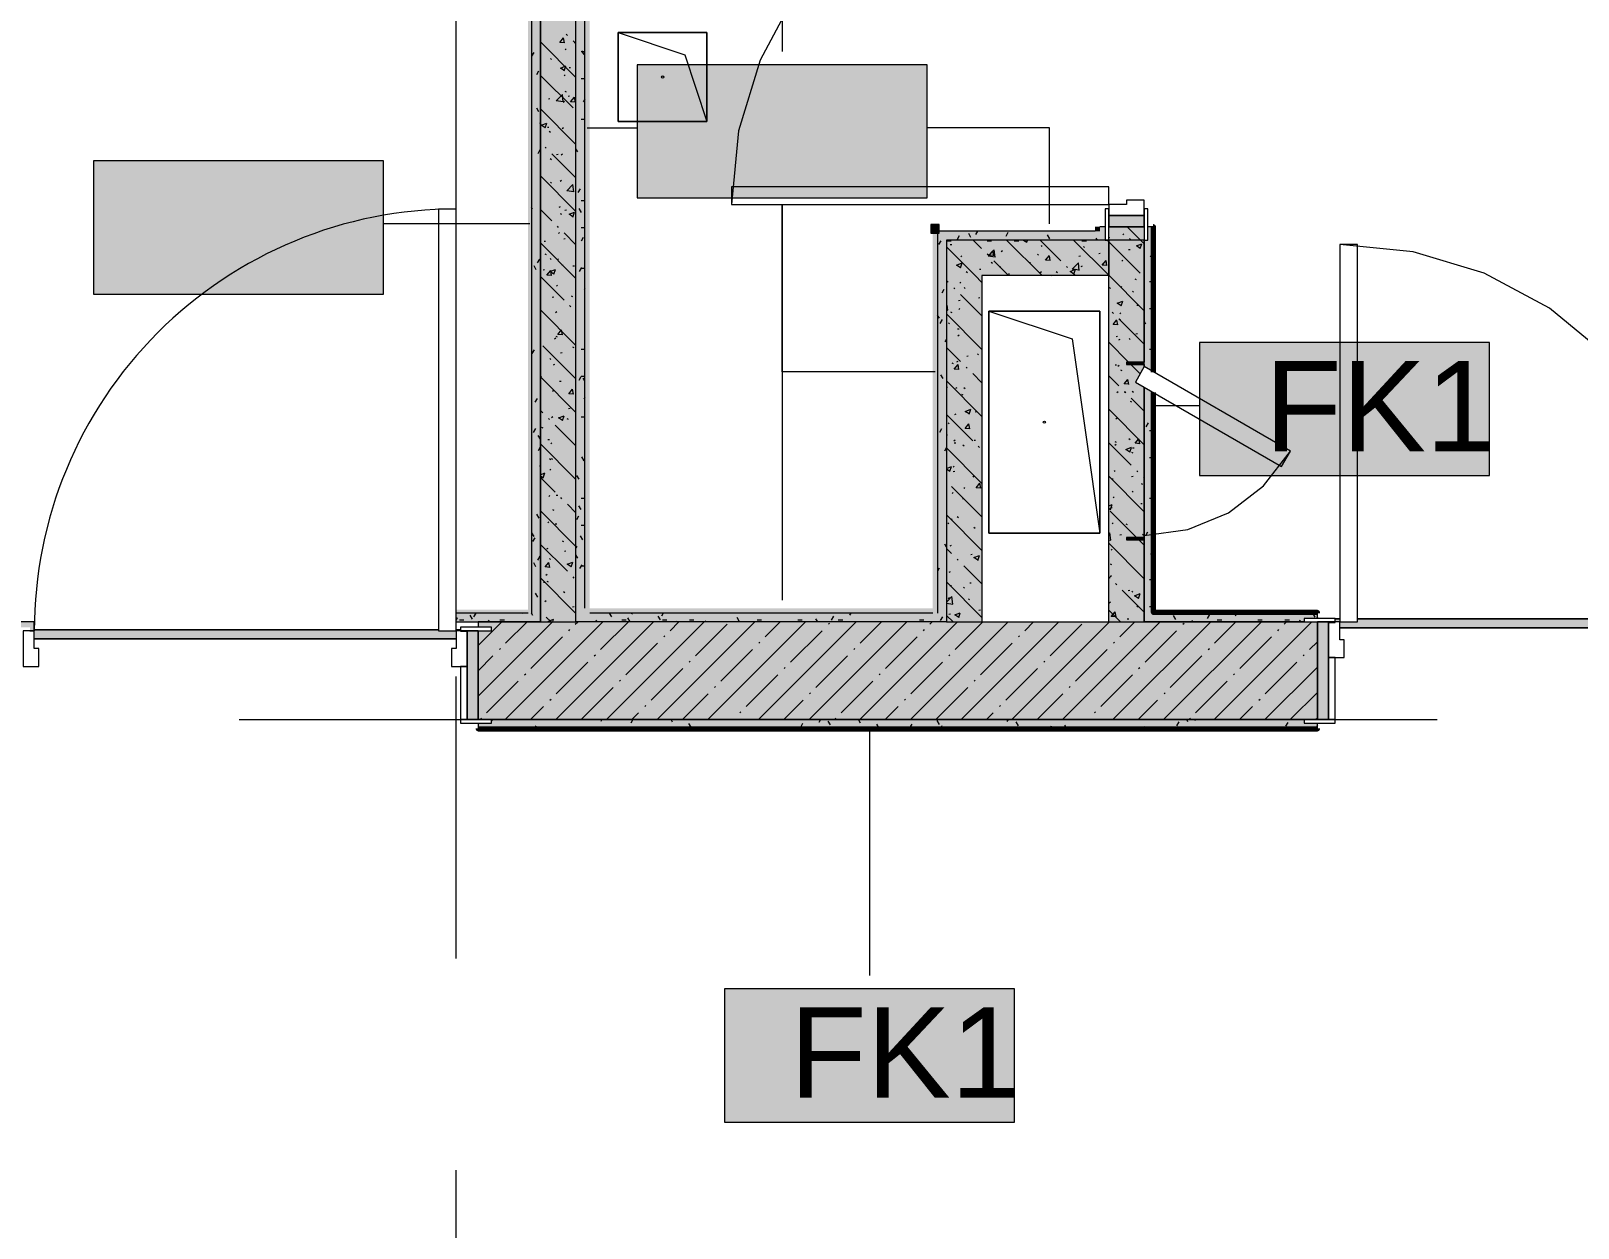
# Model space of a CAD drawing. Header units: millimetres. Extents: x -3817 to 677485, y -22715 to 103890.
# Drawn here: x 88646 to 92130, y 14166 to 16862 of the extents above; entities that cross this region are included whole.
import ezdxf

# ---------------------------------------------------------------- set-up
doc = ezdxf.new("R2010")
doc.units = ezdxf.units.MM
doc.layers.add('PDF _Геометрия', color=7, linetype='Continuous', true_color=0x1d1d1d)
doc.layers.add('PDF _Сплошная заливка', color=7, linetype='Continuous', true_color=0xffffff)
doc.layers.add('PDF _Текст', color=7, linetype='Continuous')
doc.styles.add('PDF GOST-Common', font='arial.ttf')

msp = doc.modelspace()

# ---------------------------------------------------------------- hatches: boundary and pattern name
at = {"layer": 'PDF _Сплошная заливка', "transparency": 33554559}
for points in [[(89793.6, 15531.3), (89873.6, 15531.3), (89873.6, 18071.3), (89833.6, 18071.3), (89833.6, 18076.3), (89873.6, 18076.3), (89873.6, 18515.2), (89853.6, 18526.7), (89873.6, 18561.3), (89873.6, 18566.3), (89833.6, 18566.3), (89833.6, 18571.3), (89873.6, 18571.3), (89873.6, 18961.4), (89793.6, 18961.4), (89793.6, 16746.6)], [(90707.9, 16391.3), (91053.5, 16391.3), (91053.5, 16411.3), (90687.9, 16411.3), (90687.9, 16391.3)], [(90761.5, 16311.3), (91073.5, 16311.3), (91073.5, 16391.3), (90707.9, 16391.3), (90707.9, 16311.3)], [(91153.5, 15531.3), (91153.5, 15716.3), (91113.5, 15716.3), (91113.5, 15721.3), (91153.5, 15721.3), (91153.5, 16060.2), (91133.5, 16071.7), (91153.5, 16106.3), (91153.5, 16111.4), (91113.5, 16111.4), (91113.5, 16116.4), (91153.5, 16116.4), (91153.5, 16391.3), (91073.5, 16391.3), (91073.5, 15531.3), (91133.5, 15531.3)], [(90761.5, 15531.3), (90787.9, 15531.3), (90787.9, 16311.3), (90707.9, 16311.3), (90707.9, 15531.3)], [(90096.2, 15531.3), (90707.9, 15531.3), (90707.9, 15551.3), (89873.6, 15551.3), (89873.6, 15531.3)], [(88653.6, 15511.3), (88653.6, 15531.3), (88593.6, 15531.3), (88593.6, 15519.3), (88643.6, 15519.3), (88643.6, 15511.3)]]:
    msp.add_hatch(color=256, dxfattribs=at).paths.add_polyline_path(points)
h = msp.add_hatch(color=256, dxfattribs=at)
h.paths.add_polyline_path([(91073.5, 16391.3), (91153.5, 16391.5), (91153.5, 16421.5), (91073.5, 16421.5), (91073.5, 16391.5)], flags=0)
h.paths.add_polyline_path([(91153.5, 17371.5), (91153.5, 17891.5), (91073.5, 17891.5), (91073.5, 17371.5)], flags=0)
h.paths.add_polyline_path([(91153.5, 18841.5), (91153.5, 18961.4), (91073.5, 18961.4), (91073.5, 18841.5)], flags=0)
h = msp.add_hatch(color=256, dxfattribs=at)
h.paths.add_polyline_path([(91153.5, 15551.3), (91173.5, 15551.3), (91173.5, 16048.6), (91153.5, 16060.2), (91153.5, 15716.3)], flags=0)
h.paths.add_polyline_path([(91173.5, 16094.8), (91173.5, 16421.5), (91161.5, 16421.5), (91161.5, 16391.5), (91153.5, 16391.5), (91153.5, 16106.3), (91161, 16102)], flags=0)
h.paths.add_polyline_path([(91173.5, 17371.5), (91173.5, 17891.5), (91161.5, 17891.5), (91161.5, 17861.5), (91153.5, 17861.5), (91153.5, 17401.5), (91161.5, 17401.5), (91161.5, 17371.5)], flags=0)
h.paths.add_polyline_path([(91161.5, 18841.5), (91173.5, 18841.5), (91173.5, 18961.4), (91153.5, 18961.4), (91153.5, 18871.5), (91161.5, 18871.5)], flags=0)
h = msp.add_hatch(color=256, dxfattribs=at)
h.paths.add_polyline_path([(91053.5, 16391.3), (91065.5, 16391.5), (91065.5, 16421.5), (91053.5, 16421.5), (91053.5, 16411.3)], flags=0)
h.paths.add_polyline_path([(91065.5, 17371.5), (91065.5, 17391.1), (91053.5, 17391.5), (91053.5, 17371.5)], flags=0)
h = msp.add_hatch(color=256, dxfattribs=at)
h.paths.add_polyline_path([(91513.6, 15531.3), (91513.6, 15539.3), (91543.6, 15539.3), (91543.6, 15551.3), (91153.5, 15551.3), (91153.5, 15531.3), (91426.8, 15531.3)], flags=0)
h.paths.add_polyline_path([(93033.6, 15531.3), (93033.6, 15551.3), (92493.6, 15551.3), (92493.6, 15539.3), (92523.6, 15539.3), (92523.6, 15531.3), (92757.4, 15531.3)], flags=0)
at = {"layer": 'PDF _Сплошная заливка', "true_color": 0x494949, "transparency": 33554559}
msp.add_hatch(color=251, dxfattribs=at).paths.add_polyline_path([(89603.6, 15493.3), (89603.6, 15511.3), (88653.6, 15511.3), (88653.6, 15493.3), (89563.6, 15493.3)])
at = {"layer": 'PDF _Сплошная заливка', "transparency": 33554559}
h = msp.add_hatch(color=256, dxfattribs=at)
h.paths.add_polyline_path([(92757.4, 15311.3), (93053.6, 15311.3), (93053.6, 15531.3), (92493.6, 15531.3), (92493.6, 15311.3), (92523.6, 15311.3)], flags=0)
h.paths.add_polyline_path([(90096.2, 15311.3), (91543.6, 15311.3), (91543.6, 15531.3), (89653.6, 15531.3), (89653.6, 15519.3), (89683.6, 15519.3), (89683.6, 15511.3), (89653.6, 15511.3), (89653.6, 15311.3), (89683.6, 15311.3)], flags=0)
at = {"layer": 'PDF _Сплошная заливка', "true_color": 0x494949, "transparency": 33554559}
h = msp.add_hatch(color=251, dxfattribs=at)
h.paths.add_polyline_path([(92443.6, 15518.3), (92443.6, 15531.3), (92453.6, 15531.3), (92453.6, 15538.3), (91633.6, 15538.3), (91633.6, 15531.3), (91593.6, 15531.3), (91593.6, 15518.3), (91633.6, 15518.3)], flags=0)
h.paths.add_polyline_path([(91593.6, 15531.3), (91593.6, 15538.3), (91583.6, 15538.3), (91583.6, 15531.3)], flags=0)
at = {"layer": 'PDF _Сплошная заливка', "transparency": 33554559}
h = msp.add_hatch(color=256, dxfattribs=at)
h.paths.add_polyline_path([(85124.2, 15291.3), (85338.6, 15291.3), (85338.6, 15303.3), (85308.6, 15303.3), (85308.6, 15311.3), (85124.2, 15309.5)], flags=0)
h.paths.add_polyline_path([(98043.6, 15291.3), (98043.6, 15311.3), (97763.6, 15311.3), (97763.6, 15291.3)], flags=0)
h.paths.add_polyline_path([(88573.6, 15291.3), (88603.6, 15291.3), (88603.6, 15303.3), (88573.6, 15303.3), (88573.6, 15311.3), (88443.6, 15311.3), (88443.6, 15291.3)], flags=0)
h.paths.add_polyline_path([(96749.4, 15291.3), (97063.6, 15291.3), (97063.6, 15311.3), (96748.6, 15311.3), (96748.6, 15303.3), (96693.6, 15303.3), (96693.6, 15291.3), (96748.6, 15291.3)], flags=0)
h.paths.add_polyline_path([(89683.6, 15291.3), (91543.6, 15291.3), (91543.6, 15303.3), (91513.6, 15303.3), (91513.6, 15311.3), (89683.6, 15311), (89683.6, 15303.3), (89653.6, 15303.3), (89653.6, 15291.3)], flags=0)
h.paths.add_polyline_path([(87743.6, 15291.3), (87743.6, 15311.3), (87562, 15311.3), (87562, 15291.3)], flags=0)
h.paths.add_polyline_path([(94723.6, 15291.3), (95243.6, 15291.3), (95243.6, 15303.3), (95188.6, 15303.3), (95188.6, 15311.3), (94778.6, 15311.3), (94778.6, 15303.3), (94723.6, 15303.3)], flags=0)
h.paths.add_polyline_path([(86368.6, 15291.3), (86862, 15291.3), (86862, 15311.3), (86368.6, 15311.3), (86368.6, 15303.3), (86338.6, 15303.3), (86338.6, 15291.3)], flags=0)
h.paths.add_polyline_path([(92523.6, 15291.3), (93273.6, 15291.3), (93273.6, 15303.3), (93218.6, 15303.3), (93218.6, 15311.3), (92523.6, 15310.6), (92523.6, 15303.3), (92493.6, 15303.3), (92493.6, 15291.3)], flags=0)

# ---------------------------------------------------------------- linework, layer by layer
at = {"layer": 'PDF _Геометрия', "color": 9, "lineweight": 9, "true_color": 0xc0c0c0}
for points in [[(87120, 17971.3), (89563.6, 17971.3), (89563.6, 17611.3), (89643.6, 17611.3), (89793.6, 17611.3), (89793.6, 17691.3), (89643.6, 17691.3), (89643.6, 17991.3), (89563.6, 17991.3), (89793.6, 17991.3), (89793.6, 15531.3), (89653.6, 15531.3), (89653.6, 15519.3)], [(89603.6, 15531.3), (89793.6, 15531.3), (89793.6, 15551.3), (89793.6, 17591.3), (89793.6, 17611.3), (89563.6, 17611.3), (89563.6, 17591.3), (89765.6, 17591.3)], [(91153.5, 16391.3), (91073.5, 16391.3), (90707.9, 16391.3), (90707.9, 16311.3), (90707.9, 15531.3), (89873.6, 15531.3), (89873.6, 17411.5), (91073.5, 17411.5), (91073.5, 17391)], [(91153.5, 16111.4), (91153.5, 16106.3), (91153.5, 16391.3), (91073.5, 16391.3), (91073.5, 16311.3), (90787.9, 16311.3), (90787.9, 15531.3), (91073.5, 15531.3), (91073.5, 16391.3), (91053.5, 16391.3), (90707.9, 16391.3), (90707.9, 15551.3), (90707.9, 15531.3), (89873.6, 15531.3), (89873.6, 15551.3), (89873.6, 17411.5), (89893.6, 17411.5), (91073.5, 17411.5), (91073.5, 17391.5)], [(89893.6, 15562.3), (89893.6, 17380.5)], [(91042.5, 16411.3), (90687.9, 16411.3), (90687.9, 16391.3), (90687.9, 15562.3)], [(91065.5, 16421.5), (91053.5, 16421.5)], [(91153.5, 16421.5), (91073.5, 16421.5)], [(91173.5, 16421.5), (91161.5, 16421.5)], [(91153.5, 16391.5), (91153.5, 16116.4)], [(91073.5, 15716.3), (91073.5, 16116.4)], [(89765.6, 15551.3), (89603.6, 15551.3)], [(91543.6, 15539.3), (91543.6, 15551.3)], [(88643.6, 15511.3), (88653.6, 15511.3), (88653.6, 15531.3), (88603.6, 15531.3)], [(89653.6, 15511.3), (89653.6, 15311.3)], [(91543.6, 15311.3), (91543.6, 15531.3)], [(89653.6, 15303.3), (89653.6, 15291.3)], [(91543.6, 15291.3), (91543.6, 15303.3)]]:
    msp.add_lwpolyline(points, dxfattribs=at)
at = {"layer": 'PDF _Геометрия', "color": 7, "lineweight": 9}
for points in [[(89773.6, 17591.3), (89773.6, 15559.3), (89773.6, 15551.3)], [(90338.2, 17386), (90338.2, 16816.3)], [(89968.6, 16858.5), (90118.6, 16808.5), (90168.6, 16658.5)], [(89899.1, 16644.3), (90011.6, 16644.3)], [(90939.9, 16427.8), (90939.9, 16644.3), (90664.7, 16644.3)], [(90682.4, 16094.7), (90338.2, 16094.7), (90338.2, 16472.3), (90338.2, 15580.4)], [(89769.6, 16427.8), (89439.8, 16427.8)], [(91173.5, 16094.8), (91173.5, 16421.5)], [(90803.6, 16231.3), (90991.1, 16168.8), (91053.6, 15731.3)], [(91173.5, 15551.3), (91173.5, 15564.4), (91173.5, 16048.6)], [(91174, 16019), (91277.7, 16019)], [(90676.9, 15551.3), (89904.6, 15551.3)], [(90687.9, 15562.3), (90687.9, 15551.3)], [(91543.6, 15551.3), (91174.5, 15551.3)], [(89793.6, 15531.3), (89873.6, 15531.3)], [(90707.9, 15531.3), (90787.9, 15531.3)], [(91073.5, 15531.3), (91153.5, 15531.3)], [(89653.6, 15291.3), (91543.6, 15291.3)], [(90534.4, 15290.9), (90534.4, 14735)]]:
    msp.add_lwpolyline(points, dxfattribs=at)
at = {"layer": 'PDF _Геометрия', "color": 253, "lineweight": 9, "true_color": 0xaaaaaa}
for points in [[(89603.6, 15884.5), (89603.6, 17472)], [(91073.5, 17321.5), (90907.7, 17305.1), (90748.3, 17256.8), (90601.3, 17178.2), (90472.5, 17072.5), (90366.8, 16943.7), (90288.2, 16796.7), (90239.9, 16637.3), (90223.5, 16471.5)], [(92443.6, 15531.3), (92427.2, 15697.2), (92378.9, 15856.6), (92300.3, 16003.6), (92194.6, 16132.4), (92065.8, 16238.1), (91918.9, 16316.6), (91759.4, 16365), (91593.6, 16381.3)], [(91153.5, 15726.3), (91251.9, 15739.3), (91343.5, 15777.3), (91422.2, 15837.6), (91482.6, 15916.3)], [(89603.6, 14773.3), (89603.6, 15408.3)], [(89114.7, 15311.3), (90702.2, 15311.3)], [(91178.4, 15311.3), (91813.4, 15311.3)], [(89603.6, 12709.5), (89603.6, 14297)]]:
    msp.add_lwpolyline(points, dxfattribs=at)
at = {"layer": 'PDF _Геометрия', "color": 252, "lineweight": 9, "true_color": 0x878787}
for points in [[(89873.6, 16757.6), (89793.6, 16837.6)], [(89793.6, 16835.3), (89796.1, 16835.6)], [(89847.5, 16835.6), (89836.9, 16836.5), (89845.5, 16846.7)], [(89847.5, 16835.5), (89845.5, 16846.7)], [(89854.3, 16852.3), (89851.8, 16854.9)], [(89873.6, 16833.1), (89866.9, 16839.8)], [(89816.3, 16800.1), (89818.8, 16797.8)], [(89849, 16820.4), (89851.7, 16822.4)], [(89866.9, 16688.9), (89793.6, 16762.2)], [(89847.2, 16772.9), (89838.4, 16778.8), (89850.8, 16783.6)], [(89846.9, 16761.2), (89849.5, 16763.2)], [(89847.2, 16772.8), (89850.8, 16783.5)], [(89858.3, 16779.8), (89861.6, 16780.3)], [(89848.5, 16726.9), (89851.4, 16725.1)], [(89793.6, 16705.4), (89793.9, 16705.2)], [(89811.5, 16709.7), (89814.8, 16710.1)], [(89845.1, 16702.5), (89829.3, 16704.9), (89843.2, 16719.4)], [(89845.1, 16702.4), (89843.2, 16719.3)], [(89844.7, 16702), (89847.4, 16704)], [(89856, 16715.6), (89859.3, 16716)], [(89872.2, 16701.9), (89861.6, 16702.8), (89870.2, 16713)], [(89872.2, 16701.8), (89870.2, 16712.9)], [(89873.6, 16606.7), (89793.6, 16686.7)], [(89803.9, 16643.9), (89795.1, 16649.9), (89807.6, 16654.7)], [(89804, 16643.9), (89807.6, 16654.6)], [(89809.2, 16645.4), (89812.6, 16645.9)], [(89813.2, 16636.5), (89816, 16634.7)], [(89842.5, 16642.8), (89845.2, 16644.8)], [(89806.5, 16598.4), (89804, 16600.9)], [(89873.6, 16531.3), (89819.1, 16585.8)], [(89840.4, 16583.6), (89843, 16585.7)], [(89815.8, 16574.9), (89818.2, 16572.7)], [(89829.8, 16584.2), (89833.1, 16584.6)], [(89873.6, 16455.9), (89793.6, 16535.9)], [(89816, 16521.8), (89818.8, 16520)], [(89838.2, 16524.4), (89840.9, 16526.5)], [(89868.7, 16499.9), (89852.9, 16502.3), (89866.7, 16516.7)], [(89868.7, 16499.8), (89866.7, 16516.7)], [(89873.4, 16541.6), (89873.6, 16541.6)], [(89819.1, 16434.9), (89793.6, 16460.5)], [(89794, 16445.5), (89793.6, 16447.9)], [(89836, 16465.2), (89838.7, 16467.3)], [(89838.1, 16451.3), (89840.9, 16449.5)], [(89848.5, 16458.7), (89851.9, 16459.2)], [(89866.8, 16443.4), (89858, 16449.4), (89870.4, 16454.2)], [(89866.8, 16443.3), (89870.4, 16454.1)], [(89793.6, 16445.6), (89794, 16445.5)], [(89834.2, 16419.9), (89831.7, 16422.4)], [(91153.5, 16382.9), (91145, 16391.3), (91114.9, 16421.5)], [(89873.6, 16305), (89793.6, 16385)], [(89801.8, 16388.6), (89805.1, 16389)], [(89833.9, 16406), (89836.5, 16408.1)], [(89846.3, 16394.4), (89849.6, 16394.9)], [(89873.6, 16380.5), (89846.8, 16407.3)], [(90716.6, 16381.1), (90719.9, 16381.5)], [(90787.2, 16372.1), (90767.9, 16391.3)], [(90923.3, 16311.3), (90843.3, 16391.3)], [(90881.7, 16391.3), (90888.9, 16386.5)], [(90888.9, 16386.4), (90890.6, 16391.3)], [(90965.7, 16344.4), (90918.8, 16391.3)], [(90921.2, 16377.4), (90923.8, 16379.5)], [(91153.5, 16232), (91073.5, 16312), (90994.2, 16391.3)], [(91013.5, 16390.7), (91014.3, 16391.3)], [(91016.4, 16377.2), (91018.9, 16375)], [(91144.2, 16316.8), (91073.5, 16387.5), (91069.7, 16391.3)], [(91073.5, 16398.1), (91074.8, 16397.3)], [(91104.8, 16403.3), (91107.5, 16405.3)], [(91120.1, 16395), (91122.6, 16392.8)], [(91144.4, 16372.2), (91135.6, 16378.2), (91148, 16383)], [(91144.4, 16372.1), (91148, 16382.9)], [(89803.4, 16360.4), (89806.3, 16358.6)], [(89815.2, 16349.8), (89817.7, 16347.5)], [(89831.7, 16346.9), (89834.4, 16348.9)], [(90787.9, 16295.9), (90772.4, 16311.3), (90707.9, 16375.9)], [(90740.1, 16353.5), (90742.7, 16355.5)], [(90802.3, 16357), (90799.8, 16359.5)], [(90817.5, 16352.7), (90801.7, 16355.2), (90815.5, 16369.6)], [(90814.3, 16356.3), (90803.6, 16357.2), (90812.2, 16367.4)], [(90809, 16341.7), (90811.5, 16339.4)], [(90814.3, 16356.2), (90812.2, 16367.4)], [(90847.9, 16311.3), (90814.8, 16344.4)], [(90817.5, 16352.6), (90815.5, 16369.5)], [(90831.4, 16366), (90834, 16368.1)], [(90912.7, 16359.4), (90915.2, 16357.2)], [(90941.8, 16345.1), (90931.2, 16346.1), (90939.7, 16356.3)], [(90941.8, 16345.1), (90939.7, 16356.2)], [(91006.3, 16355.3), (91009.6, 16355.7)], [(91050.8, 16361.1), (91054.1, 16361.6)], [(91069.3, 16334), (91058.7, 16334.9), (91067.3, 16345.1)], [(91069.3, 16333.9), (91067.3, 16345)], [(91102.6, 16344.1), (91105.3, 16346.1)], [(91118.1, 16370), (91121.4, 16370.4)], [(89846.8, 16256.4), (89793.6, 16309.6)], [(89799.5, 16324.3), (89802.8, 16324.8)], [(89818.7, 16311.8), (89808.1, 16312.7), (89816.6, 16322.9)], [(89823.6, 16314.5), (89814.7, 16320.5), (89827.2, 16325.2)], [(89818.7, 16311.7), (89816.6, 16322.9)], [(89823.6, 16314.4), (89827.2, 16325.2)], [(89840.9, 16336.5), (89843.8, 16334.7)], [(89866.8, 16333.2), (89870.2, 16333.6)], [(90739.5, 16329.1), (90730.7, 16335.1), (90743.1, 16339.9)], [(90739.5, 16329), (90743.1, 16339.8)], [(90752.6, 16320.3), (90755.4, 16318.5)], [(90782.1, 16325.7), (90785.5, 16326.2)], [(90826.6, 16331.6), (90830, 16332)], [(90847.5, 16316.3), (90850.3, 16314.5)], [(90894, 16340.5), (90897.3, 16340.9)], [(90919, 16318.2), (90921.7, 16320.3)], [(90942.4, 16312.3), (90943.9, 16311.3)], [(90955.3, 16320.4), (90957.8, 16318.1)], [(90980.8, 16329.3), (90978.3, 16331.8)], [(90995, 16314.9), (90986.2, 16320.8), (90998.6, 16325.6)], [(91007.2, 16323.3), (90991.4, 16325.7), (91005.3, 16340.2)], [(90998.8, 16311.3), (90993.4, 16316.8)], [(90995, 16314.8), (90998.6, 16325.5)], [(91007.2, 16323.2), (91005.3, 16340.1)], [(91011.4, 16331.6), (91014, 16333.6)], [(91059, 16338.2), (91061.5, 16335.9)], [(89829.6, 16287.7), (89832.2, 16289.7)], [(90711.8, 16296.6), (90707.9, 16300.5)], [(90726.8, 16281.6), (90724.3, 16284.1)], [(90737.9, 16294.3), (90740.6, 16296.4)], [(90747.9, 16284.8), (90750.4, 16282.5)], [(91073.5, 16300.1), (91074.7, 16300.3)], [(91074.8, 16284.4), (91077.6, 16282.6)], [(91100.5, 16284.9), (91103.1, 16286.9)], [(91126.9, 16276), (91129.4, 16273.7)], [(91132.2, 16304.3), (91135.1, 16302.5)], [(89820.1, 16263.1), (89823.4, 16263.5)], [(89861.9, 16241.3), (89859.3, 16243.8)], [(89863, 16266), (89865.8, 16264.2)], [(90707.9, 16243.2), (90709.3, 16244.8)], [(90711.4, 16233.6), (90709.3, 16244.8)], [(90735.4, 16255.6), (90738.7, 16256.1)], [(90735.8, 16235.1), (90738.4, 16237.2)], [(90787.9, 16220.5), (90739.4, 16269)], [(90779.9, 16261.5), (90783.2, 16261.9)], [(91101.2, 16243.3), (91092.3, 16249.3), (91104.8, 16254)], [(91101.2, 16243.2), (91104.8, 16254)], [(91136.9, 16244.5), (91140.2, 16245)], [(89873.6, 16154.1), (89793.6, 16234.1)], [(89827.4, 16228.5), (89830.1, 16230.5)], [(90707.9, 16234), (90711.4, 16233.7)], [(90787.9, 16145), (90707.9, 16225)], [(90712.2, 16204.8), (90714.6, 16202.5)], [(90717.2, 16229.9), (90720, 16228.1)], [(91083.9, 16226.2), (91081.4, 16228.8)], [(91094, 16200.2), (91083.4, 16201.2), (91091.9, 16211.4)], [(91094, 16200.2), (91091.9, 16211.3)], [(91153.5, 16156.6), (91096.5, 16213.7)], [(91096.9, 16213.9), (91099.7, 16212.1)], [(91098.3, 16225.7), (91101, 16227.7)], [(89825.2, 16169.3), (89827.9, 16171.3)], [(89828.4, 16175.2), (89831.2, 16173.4)], [(89843.4, 16178.1), (89832.7, 16179), (89841.3, 16189.2)], [(89843.4, 16178), (89841.3, 16189.1)], [(90733.1, 16191.4), (90736.4, 16191.8)], [(90733.6, 16175.9), (90736.3, 16178)], [(91090.1, 16174.4), (91093.4, 16174.8)], [(91096.2, 16166.5), (91098.8, 16168.5)], [(91119.6, 16169.9), (91122, 16167.6)], [(91134.6, 16180.2), (91137.9, 16180.7)], [(89873.6, 16078.7), (89799, 16153.3)], [(89838.8, 16137.6), (89842.1, 16138)], [(89865.8, 16151.3), (89868.7, 16149.5)], [(90739.4, 16118.1), (90707.9, 16149.6)], [(90777.5, 16135.1), (90780.3, 16133.3)], [(91118.3, 16116.4), (91073.5, 16161.1)], [(89814.7, 16124.6), (89817.2, 16122.4)], [(89823.1, 16110.1), (89825.7, 16112.1)], [(90720.1, 16115.2), (90722.9, 16113.4)], [(90736.1, 16100), (90725.4, 16100.9), (90734, 16111.1)], [(90731.4, 16116.8), (90734.1, 16118.8)], [(90736.1, 16099.9), (90734, 16111)], [(90754.5, 16103), (90752, 16105.5)], [(90753.7, 16130.1), (90757, 16130.5)], [(91087.8, 16110.1), (91091.2, 16110.6)], [(91094, 16107.3), (91096.7, 16109.4)], [(91099.7, 16099.2), (91102.6, 16097.4)], [(91144.3, 16090.4), (91123.3, 16111.4)], [(89793.6, 16084.4), (89795.8, 16083)], [(89873.6, 16003.3), (89793.6, 16083.3)], [(89793.6, 16067.7), (89795.4, 16067.9)], [(89836.5, 16073.3), (89839.9, 16073.8)], [(90787.9, 15994.1), (90707.9, 16074.1)], [(90787.9, 16069.6), (90767.1, 16090.5)], [(91096.5, 16062.8), (91073.5, 16085.7)], [(91118.6, 16066.5), (91108, 16067.4), (91116.6, 16077.6)], [(91118.7, 16066.4), (91116.6, 16077.6)], [(89820.9, 16050.9), (89823.6, 16053)], [(89868, 16044.3), (89857.4, 16045.3), (89866, 16055.5)], [(89868, 16044.3), (89866, 16055.4)], [(90707.9, 16060.1), (90710.2, 16060.4)], [(90729.3, 16057.6), (90731.9, 16059.6)], [(90742.1, 16044.7), (90745, 16042.9)], [(90747.4, 16059.7), (90749.9, 16057.4)], [(91091.8, 16048.1), (91094.5, 16050.2)], [(91108.4, 16048.9), (91111.7, 16049.3)], [(91111.6, 16047.7), (91109, 16050.2)], [(91121.8, 16028.6), (91124.6, 16026.8)], [(91153.5, 16005.7), (91124.1, 16035.1)], [(91126.4, 16050.8), (91128.9, 16048.6)], [(89799, 16002.4), (89793.6, 16007.9)], [(89818.8, 15991.7), (89821.4, 15993.8)], [(89843.2, 15985), (89834.3, 15991), (89846.8, 15995.8)], [(89843.2, 15985), (89846.8, 15995.7)], [(89857.1, 16012.1), (89860.4, 16012.5)], [(90767.1, 15939.6), (90707.9, 15998.7)], [(90727.1, 15998.4), (90729.8, 16000.4)], [(90759.1, 15999.7), (90750.3, 16005.6), (90762.7, 16010.4)], [(90759.1, 15999.6), (90762.7, 16010.3)], [(90772.4, 16004.6), (90775.7, 16005.1)], [(91153.5, 15930.2), (91073.5, 16010.2)], [(89795.9, 15970.1), (89798.7, 15968.3)], [(89814.1, 15987.4), (89811.6, 15989.9)], [(89873.6, 15927.9), (89826.7, 15974.8)], [(89853.3, 15989.9), (89856.1, 15988.1)], [(90711.6, 15979.6), (90714.1, 15977.4)], [(90760.7, 15966.2), (90750.1, 15967.2), (90758.7, 15977.4)], [(90760.7, 15966.2), (90758.7, 15977.3)], [(91089.7, 15988.9), (91092.3, 15991)], [(89873.6, 15852.4), (89793.6, 15932.4)], [(89810.3, 15941.9), (89813.7, 15942.4)], [(89816.6, 15932.5), (89819.2, 15934.6)], [(90707.9, 15953.6), (90710.3, 15952)], [(90724.9, 15939.2), (90727.6, 15941.2)], [(90725.6, 15934.5), (90729, 15934.9)], [(90745, 15930), (90747.8, 15928.2)], [(90770.1, 15940.4), (90773.5, 15940.8)], [(90782.2, 15924.5), (90779.6, 15927)], [(91124.1, 15884.3), (91073.5, 15934.9)], [(91087.2, 15937.8), (91090, 15936)], [(91087.5, 15929.8), (91090.2, 15931.8)], [(91120.8, 15913.8), (91111.9, 15919.8), (91124.4, 15924.6)], [(91119, 15944.8), (91121.5, 15942.5)], [(91120.8, 15913.8), (91124.4, 15924.5)], [(91127.1, 15923.4), (91130.5, 15923.8)], [(91143.3, 15932.7), (91132.7, 15933.7), (91141.3, 15943.9)], [(91143.3, 15932.7), (91141.3, 15943.8)], [(89814.2, 15899.5), (89816.7, 15897.2)], [(89817.9, 15899.6), (89820.7, 15897.7)], [(90787.9, 15843.3), (90707.9, 15923.3)], [(91124.6, 15913.9), (91127.5, 15912.1)], [(89793.6, 15863), (89803.5, 15866.9)], [(89793.6, 15860.4), (89799.9, 15856.1)], [(89826.7, 15823.9), (89793.6, 15857)], [(89799.9, 15856), (89803.5, 15866.8)], [(89814.4, 15873.3), (89817.1, 15875.4)], [(90707.9, 15877), (90719.5, 15881.5)], [(90707.9, 15876.1), (90715.9, 15870.7)], [(90715.9, 15870.7), (90719.5, 15881.4)], [(90722.8, 15880), (90725.4, 15882)], [(90723.4, 15870.2), (90726.7, 15870.7)], [(90767, 15859.4), (90769.9, 15857.6)], [(91153.5, 15779.4), (91073.5, 15859.4)], [(91080.4, 15853.3), (91083.7, 15853.7)], [(91085.4, 15870.6), (91088, 15872.6)], [(91124.9, 15859.1), (91128.2, 15859.6)], [(91139.2, 15869.2), (91136.7, 15871.7)], [(91153.5, 15854.9), (91151.8, 15856.6)], [(90787.9, 15767.9), (90719.3, 15836.5)], [(90720.6, 15820.8), (90723.3, 15822.9)], [(90746.9, 15834.5), (90749.4, 15832.3)], [(90785.4, 15832.5), (90774.8, 15833.4), (90783.3, 15843.6)], [(90785.4, 15832.4), (90783.4, 15843.6)], [(91125.9, 15825.7), (91128.3, 15823.4)], [(91146.7, 15843.4), (91149.5, 15841.6)], [(89812.3, 15814.2), (89814.9, 15816.2)], [(89820.8, 15784.8), (89823.6, 15783)], [(89829.1, 15816.5), (89832.4, 15816.9)], [(89841.7, 15808.8), (89839.2, 15811.3)], [(89873.6, 15777), (89854.3, 15796.3)], [(90743.9, 15809), (90747.3, 15809.4)], [(91073.5, 15792.7), (91081.1, 15795.7)], [(91073.5, 15787.6), (91077.5, 15784.9)], [(91077.5, 15784.8), (91081.1, 15795.6)], [(91078.1, 15789), (91081.4, 15789.4)], [(91083.2, 15811.4), (91085.9, 15813.4)], [(91145.4, 15797.9), (91148.8, 15798.3)], [(89873.6, 15701.5), (89793.6, 15781.5)], [(89810.1, 15755), (89812.8, 15757)], [(89826.8, 15752.2), (89830.1, 15752.6)], [(90787.9, 15692.4), (90707.9, 15772.4)], [(90711.1, 15754.5), (90713.6, 15752.2)], [(90718.5, 15761.6), (90721.1, 15763.7)], [(90732.4, 15768.6), (90735.2, 15766.8)], [(91136.2, 15721.3), (91076.4, 15781.2)], [(91081, 15752.2), (91083.7, 15754.2)], [(91112.1, 15752.6), (91114.9, 15750.8)], [(89842.8, 15714.3), (89845.6, 15712.5)], [(90769.9, 15744.7), (90772.7, 15742.9)], [(91073.5, 15729.7), (91076, 15732.3)], [(91073.5, 15716.1), (91077.9, 15715.4)], [(91077.9, 15715.3), (91076, 15732.2)], [(91098.7, 15727.7), (91102, 15728.2)], [(91151.8, 15705.7), (91141.2, 15716.3)], [(91149.6, 15728.7), (91152.4, 15726.9)], [(89854.3, 15645.4), (89793.6, 15706.1)], [(89807.9, 15695.8), (89810.6, 15697.8)], [(89847.4, 15690.9), (89850.7, 15691.4)], [(90719.3, 15685.6), (90707.9, 15697)], [(90716.3, 15702.4), (90719, 15704.5)], [(90762.7, 15683.5), (90766, 15683.9)], [(90778.7, 15670.2), (90769.9, 15676.2), (90782.3, 15681)], [(90778.7, 15670.1), (90782.3, 15680.9)], [(91153.5, 15628.5), (91073.5, 15708.5)], [(91078.9, 15693), (91081.5, 15695)], [(89814.5, 15654.3), (89803.9, 15655.2), (89812.5, 15665.4)], [(89814.5, 15654.2), (89812.5, 15665.3)], [(89813.7, 15674.3), (89816.1, 15672.1)], [(89862.8, 15655.6), (89853.9, 15661.6), (89866.4, 15666.3)], [(89862.8, 15655.5), (89866.4, 15666.3)], [(90714.1, 15643.2), (90716.8, 15645.3)], [(90734.4, 15670.5), (90731.9, 15673.1)], [(90787.9, 15617), (90747, 15658)], [(91076.7, 15662.2), (91079.5, 15660.4)], [(89873.6, 15550.7), (89793.6, 15630.7)], [(89800.6, 15620.8), (89803.9, 15621.2)], [(89805.8, 15636.6), (89808.4, 15638.6)], [(89808.2, 15623.5), (89811, 15621.7)], [(89869.4, 15630.3), (89866.9, 15632.8)], [(90787.9, 15541.5), (90707.9, 15621.5)], [(90715.9, 15613.4), (90719.2, 15613.8)], [(90760.4, 15619.2), (90763.7, 15619.7)], [(91076.4, 15630.3), (91073.5, 15633.1)], [(91076.7, 15633.8), (91079.4, 15635.8)], [(91091.4, 15615.2), (91088.9, 15617.7)], [(89803.6, 15577.4), (89806.3, 15579.4)], [(89845.7, 15599.6), (89848.5, 15597.8)], [(90707.9, 15575.9), (90720, 15588.5)], [(90712, 15584.1), (90714.6, 15586.1)], [(90722, 15571.6), (90720, 15588.5)], [(90746.4, 15609.4), (90748.8, 15607.1)], [(90757.3, 15583.4), (90760.2, 15581.5)], [(91074.5, 15574.6), (91077.2, 15576.7)], [(91153.5, 15553.1), (91104, 15602.6)], [(91117.4, 15602.3), (91120.7, 15602.7)], [(91125.3, 15600.5), (91127.8, 15598.3)], [(91140.4, 15584.4), (91131.5, 15590.4), (91144, 15595.1)], [(91140.4, 15584.3), (91144, 15595.1)], [(89794, 15554.9), (89793.6, 15555.3)], [(89817.5, 15531.3), (89806.5, 15542.3)], [(89866.1, 15565.5), (89869.4, 15565.9)], [(90707.9, 15573.8), (90722, 15571.6)], [(90722.7, 15531.3), (90707.9, 15546.1)], [(90713.6, 15549.1), (90717, 15549.5)], [(90735.5, 15541.3), (90726.6, 15547.2), (90739.1, 15552)], [(90735.5, 15541.2), (90739.1, 15552)], [(90781, 15558), (90784.3, 15558.4)], [(91099.8, 15531.3), (91073.5, 15557.6)], [(91089.8, 15542.7), (91079.2, 15543.6), (91087.7, 15553.8)], [(91079.6, 15547.4), (91082.4, 15545.6)], [(91089.8, 15542.6), (91087.8, 15553.8)], [(91137, 15567.3), (91139.8, 15565.5)], [(89793.6, 15531.7), (89794.8, 15533)], [(89795, 15531.3), (89794.8, 15533)], [(89812.5, 15531.3), (89810.7, 15532.6), (89823.1, 15537.4)], [(89821.1, 15531.3), (89823.1, 15537.3)], [(89836.9, 15531.3), (89837.1, 15531.7)], [(89837.2, 15531.3), (89837.1, 15531.6)], [(91073.5, 15532.5), (91074, 15532.6)], [(91115.1, 15538), (91118.5, 15538.4)]]:
    msp.add_lwpolyline(points, dxfattribs=at)
at = {"layer": 'PDF _Геометрия', "color": 7, "lineweight": 9}
for points in [[(90168.6, 16658.5), (89968.6, 16658.5), (89968.6, 16858.5), (90168.6, 16858.5)], [(90168.6, 16658.5), (90168.6, 16858.5), (89968.6, 16858.5), (89968.6, 16658.5)], [(90664.7, 16786.2), (90011.6, 16786.2), (90011.6, 16486.2), (90664.7, 16486.2)], [(89439.8, 16569.7), (88786.6, 16569.7), (88786.6, 16269.7), (89439.8, 16269.7)], [(91053.6, 15731.3), (90803.6, 15731.3), (90803.6, 16231.3), (91053.6, 16231.3)], [(91053.6, 15731.3), (91053.6, 16231.3), (90803.6, 16231.3), (90803.6, 15731.3)], [(91930.8, 16160.9), (91277.7, 16160.9), (91277.7, 15860.9), (91930.8, 15860.9)], [(88653.6, 15513.3), (89563.6, 15513.3)], [(89603.6, 15513.3), (89613.6, 15513.3)], [(91583.6, 15538.3), (91593.6, 15538.3)], [(91593.6, 15518.3), (92443.6, 15518.3)], [(91633.6, 15538.3), (92453.6, 15538.3)], [(88653.6, 15493.3), (89603.6, 15493.3)], [(90860.9, 14704.9), (90207.8, 14704.9), (90207.8, 14404.9), (90860.9, 14404.9)]]:
    msp.add_lwpolyline(points, close=True, dxfattribs=at)
at = {"layer": 'PDF _Геометрия', "color": 253, "lineweight": 9, "true_color": 0x9b9b9b}
for points in [[(89778.3, 16813.7), (89773.6, 16805.4)], [(89885.3, 16816.1), (89893.6, 16816.1)], [(89891.7, 16809.1), (89886.7, 16817.8)], [(89789.5, 16772.1), (89784.5, 16763.3)], [(89885.3, 16755.1), (89893.6, 16755.1)], [(89893.6, 16708.5), (89890.1, 16702.4)], [(89790.2, 16680.1), (89785.2, 16688.8)], [(89793.6, 16657.2), (89791.5, 16653.7)], [(89885.3, 16663.7), (89893.6, 16663.7)], [(89792.5, 16594.4), (89787.5, 16585.6)], [(89877.5, 16589.8), (89873.6, 16596.6)], [(89793.6, 16552.3), (89793.3, 16552.8)], [(89882.8, 16507), (89877.8, 16498.3)], [(89776, 16460.8), (89773.6, 16465)], [(89885.7, 16453.7), (89880.7, 16462.4)], [(89885.3, 16480.8), (89893.6, 16480.8)], [(89885.3, 16419.8), (89893.6, 16419.8)], [(90777.9, 16411.3), (90773.4, 16403.6)], [(89889.9, 16397.3), (89884.9, 16388.6)], [(90695.1, 16390), (90690.1, 16381.3)], [(90708.2, 16389.4), (90718.3, 16389.4)], [(90736.8, 16401.1), (90731.8, 16392.4)], [(90763.1, 16397.1), (90758, 16405.8)], [(90799.7, 16389.4), (90809.7, 16389.4)], [(90846.5, 16408.2), (90841.4, 16399.5)], [(90860.6, 16389.4), (90870.7, 16389.4)], [(90940.8, 16394.1), (90935.7, 16402.8)], [(90977.6, 16391.3), (90977.4, 16391.7)], [(91013, 16389.4), (91023.1, 16389.4)], [(91048, 16391.3), (91045.4, 16395.8)], [(89791.4, 16348.6), (89786.4, 16339.9)], [(91171.4, 16361.4), (91166.4, 16352.7)], [(89784.2, 16324.7), (89779.2, 16333.4)], [(89885.8, 16329.3), (89880.8, 16320.6)], [(89885.3, 16328.4), (89893.6, 16328.4)], [(89893.6, 16281.8), (89892, 16278.9)], [(90702.2, 16280.3), (90697.2, 16271.6)], [(91165.4, 16297.9), (91173.5, 16297.9)], [(91165.4, 16236.9), (91173.5, 16236.9)], [(90692, 16215.3), (90687.9, 16222.5)], [(90698.1, 16212.3), (90693.1, 16203.5)], [(91157.1, 16202.3), (91153.5, 16208.5)], [(90707.9, 16168.2), (90704.3, 16161.9)], [(89779.1, 16144.5), (89774.1, 16135.8)], [(89885.3, 16145.5), (89893.6, 16145.5)], [(91165.4, 16145.5), (91173.5, 16145.5)], [(89884.7, 16083.6), (89879.7, 16074.8)], [(89885.3, 16084.5), (89893.6, 16084.5)], [(89893.6, 16074.3), (89889.9, 16080.6)], [(90700.2, 16079.3), (90695.2, 16088)], [(89786.2, 16034.9), (89781.2, 16026.1)], [(89893.6, 16037.9), (89890.9, 16033.2)], [(89885.3, 15993.1), (89893.6, 15993.1)], [(89782.1, 15966.8), (89777.1, 15958.1)], [(90697, 15966.5), (90692, 15957.8)], [(91162.1, 15979.6), (91157.1, 15970.9)], [(91165.4, 15962.6), (91173.5, 15962.6)], [(89793.3, 15925.2), (89788.3, 15916.5)], [(89793.5, 15942.9), (89788.4, 15951.6)], [(90707.9, 15924.4), (90703.2, 15916.2)], [(89892, 15894.2), (89886.9, 15902.9)], [(91165.4, 15901.7), (91173.5, 15901.7)], [(89793.6, 15881.7), (89792.5, 15883.6)], [(89880.8, 15852.6), (89875.8, 15861.3)], [(89884.9, 15784.5), (89879.9, 15793.2)], [(89885.3, 15810.2), (89893.6, 15810.2)], [(91165.4, 15810.2), (91173.5, 15810.2)], [(89790.5, 15765.2), (89785.4, 15773.9)], [(89879.6, 15769.8), (89874.5, 15761.1)], [(89885.3, 15749.3), (89893.6, 15749.3)], [(89779.3, 15723.6), (89774.3, 15732.3)], [(89781, 15721.1), (89776, 15712.4)], [(89889, 15716.5), (89884, 15725.2)], [(91161, 15733.8), (91156, 15725.1)], [(89792.2, 15679.4), (89787.2, 15670.7)], [(89875.5, 15701.8), (89873.6, 15698.5)], [(89877.8, 15674.9), (89873.6, 15682.2)], [(90707.9, 15700.1), (90704.4, 15706.2)], [(91172.2, 15692.2), (91167.2, 15683.5)], [(91173.5, 15686.2), (91169.5, 15693.1)], [(89783.4, 15655.5), (89778.4, 15664.2)], [(89886.6, 15660.1), (89881.6, 15651.4)], [(89885.3, 15657.8), (89893.6, 15657.8)], [(90691.9, 15652.8), (90687.9, 15645.9)], [(91165.4, 15627.3), (91173.5, 15627.3)], [(89787.5, 15587.5), (89782.5, 15596.2)], [(89606.3, 15540.4), (89603.6, 15535.6)], [(89640.3, 15537.7), (89635.2, 15546.4)], [(89647.9, 15551.3), (89642.9, 15542.8)], [(89753.4, 15551.3), (89752.6, 15549.9)], [(89776.3, 15545.9), (89773.2, 15551.3)], [(89954, 15542.9), (89949.1, 15551.3)], [(89995.7, 15531.7), (89990.6, 15540.4)], [(89999.8, 15551.3), (89998.3, 15548.8)], [(90063.7, 15535.8), (90058.7, 15544.5)], [(90070.2, 15551.3), (90066.4, 15544.7)], [(90241.4, 15532.8), (90236.4, 15541.5)], [(90453.2, 15544.2), (90448.2, 15535.5)], [(90492.5, 15551.3), (90489.8, 15546.6)], [(90698.9, 15543.1), (90693.9, 15534.4)], [(91165.4, 15566.4), (91173.5, 15566.4)], [(91182.7, 15548.3), (91181, 15551.3)], [(91224.3, 15537.2), (91219.3, 15545.9)], [(91300.1, 15548), (91295, 15539.3)], [(91337.2, 15551.3), (91336.7, 15550.4)], [(91360.4, 15545.4), (91356.9, 15551.3)], [(91538.1, 15542.4), (91533.1, 15551.1)], [(91543.6, 15543), (91541.5, 15539.3)], [(89610.9, 15535.9), (89621, 15535.9)], [(89679.1, 15531.3), (89676.9, 15535.2)], [(89702.4, 15535.9), (89712.4, 15535.9)], [(89920.1, 15535.2), (89917.9, 15531.3)], [(89976.7, 15535.9), (89986.8, 15535.9)], [(90068.1, 15535.9), (90078.2, 15535.9)], [(90101.5, 15531.3), (90100.3, 15533.4)], [(90129.1, 15535.9), (90139.2, 15535.9)], [(90165.8, 15534.1), (90164.2, 15531.3)], [(90281.5, 15535.9), (90291.6, 15535.9)], [(90372.9, 15535.9), (90383, 15535.9)], [(90418.2, 15531.3), (90414.1, 15538.5)], [(90464.4, 15535.9), (90474.4, 15535.9)], [(90523.8, 15531.3), (90523.7, 15531.5)], [(90647.3, 15535.9), (90657.3, 15535.9)], [(90657.3, 15531.9), (90657, 15531.3)], [(91262.9, 15531.3), (91261, 15534.7)], [(91317.8, 15535.9), (91327.9, 15535.9)], [(91409.3, 15535.9), (91419.3, 15535.9)], [(91470.2, 15535.9), (91480.3, 15535.9)], [(91504.2, 15535.7), (91501.7, 15531.3)], [(89685.3, 15311.3), (89683.6, 15308.4)], [(89782.9, 15297.6), (89779.3, 15291.3)], [(89931.6, 15311.3), (89929.2, 15307.2)], [(90002, 15311.3), (89997.2, 15303.1)], [(90091.2, 15305.3), (90087.7, 15311.3)], [(90132.8, 15294.1), (90127.8, 15302.9)], [(90384.1, 15302.5), (90379, 15293.8)], [(90405, 15310.5), (90404.5, 15311.3)], [(90424.4, 15311.3), (90420.7, 15305)], [(90446.6, 15299.3), (90441.6, 15308)], [(90514.6, 15303.4), (90510, 15311.3)], [(90556.3, 15292.3), (90551.2, 15301)], [(90629.8, 15301.4), (90624.8, 15292.7)], [(90692.3, 15300.4), (90687.3, 15309.1)], [(90697.8, 15297.4), (90694.4, 15291.3)], [(90776.3, 15311.3), (90776.1, 15311)], [(90846.7, 15311.3), (90844.1, 15306.9)], [(90870, 15297.4), (90865, 15306.1)], [(90943.6, 15296.3), (90940.7, 15291.3)], [(90979.1, 15291.3), (90974.7, 15299.1)], [(91231, 15306.3), (91225.9, 15297.6)], [(91251.8, 15306.7), (91249.1, 15311.3)], [(91269.1, 15311.3), (91267.6, 15308.8)], [(91476.7, 15305.2), (91471.7, 15296.5)], [(91543.6, 15299.2), (91539.7, 15292.4)], [(89747.3, 15291.3), (89746, 15293.6)], [(89851, 15293.6), (89849.7, 15291.3)], [(90096.7, 15292.5), (90096.1, 15291.3)], [(90908.7, 15291.3), (90906.6, 15295)], [(91011.6, 15292.2), (91011.1, 15291.3)], [(91155.1, 15291.3), (91152.4, 15296.1)], [(91331.1, 15291.3), (91330.1, 15293.1)], [(91435.1, 15294.1), (91433.5, 15291.3)]]:
    msp.add_lwpolyline(points, dxfattribs=at)
at = {"layer": 'PDF _Геометрия', "color": 253, "lineweight": 13, "true_color": 0xaaaaaa}
for points in [[(90223.5, 16471.5), (91073.5, 16471.5), (91073.5, 16511.5), (90223.5, 16511.5)], [(91073.5, 16471.5), (91073.5, 16446.5), (91153.5, 16446.5), (91153.5, 16481.5), (91113.5, 16481.5), (91113.5, 16471.5)], [(89603.6, 16461.3), (89563.6, 16461.3), (89563.6, 15511.3), (89603.6, 15511.3)], [(91073.5, 16461.5), (91065.5, 16461.5), (91065.5, 16391.5), (91073.5, 16391.5)], [(91074.5, 16461.5), (91073.5, 16461.5), (91073.5, 16446.5), (91074.5, 16446.5)], [(91153.5, 16446.5), (91073.5, 16446.5), (91073.5, 16421.5), (91153.5, 16421.5)], [(91153.5, 16461.5), (91152.5, 16461.5), (91152.5, 16446.5), (91153.5, 16446.5)], [(91161.5, 16461.5), (91153.5, 16461.5), (91153.5, 16391.5), (91161.5, 16391.5)], [(91593.6, 16381.3), (91593.6, 15531.3), (91633.6, 15531.3), (91633.6, 16381.3)], [(91113.5, 16111.4), (91153.5, 16111.4), (91153.5, 16116.4), (91113.5, 16116.4)], [(91482.6, 15916.3), (91153.5, 16106.3), (91133.5, 16071.7), (91462.6, 15881.7)], [(91113.5, 15721.3), (91113.5, 15716.3), (91153.5, 15716.3), (91153.5, 15721.3)], [(88653.6, 15511.3), (88628.6, 15511.3), (88628.6, 15431.3), (88663.6, 15431.3), (88663.6, 15471.3), (88653.6, 15471.3)], [(89603.6, 15511.3), (89603.6, 15471.3), (89593.6, 15471.3), (89593.6, 15431.3), (89628.6, 15431.3), (89628.6, 15511.3)], [(89613.6, 15511.3), (89683.6, 15511.3), (89683.6, 15519.3), (89613.6, 15519.3)], [(89613.6, 15510.3), (89628.6, 15510.3), (89628.6, 15511.3), (89613.6, 15511.3)], [(89628.6, 15311.3), (89653.6, 15311.3), (89653.6, 15511.3), (89628.6, 15511.3)], [(91583.6, 15531.3), (91583.6, 15539.3), (91513.6, 15539.3), (91513.6, 15531.3)], [(91568.6, 15311.3), (91568.6, 15531.3), (91543.6, 15531.3), (91543.6, 15311.3)], [(91593.6, 15531.3), (91568.6, 15531.3), (91568.6, 15451.3), (91603.6, 15451.3), (91603.6, 15491.3), (91593.6, 15491.3)], [(91583.6, 15530.3), (91583.6, 15531.3), (91568.6, 15531.3), (91568.6, 15530.3)], [(91583.6, 15311.3), (91583.6, 15451.3), (91568.6, 15451.3), (91568.6, 15311.3)], [(89613.6, 15311.3), (89628.6, 15311.3), (89628.6, 15431.3), (89613.6, 15431.3)], [(89613.6, 15303.3), (89683.6, 15303.3), (89683.6, 15311.3), (89613.6, 15311.3)], [(91583.6, 15303.3), (91583.6, 15311.3), (91513.6, 15311.3), (91513.6, 15303.3)]]:
    msp.add_lwpolyline(points, close=True, dxfattribs=at)
at = {"layer": 'PDF _Геометрия', "color": 7, "lineweight": 20}
msp.add_lwpolyline([(90672.4, 16406.8), (90691.9, 16406.8), (90691.9, 16426.8), (90672.4, 16426.8)], close=True, dxfattribs=at)
at = {"layer": 'PDF _Геометрия', "color": 231, "lineweight": 70, "true_color": 0xff80c0}
for points in [[(91174.5, 16094.2), (91174.5, 16421.5), (91173.5, 16421.5)], [(91543.6, 15551.3), (91543.6, 15552.3), (91174.5, 15552.3), (91174.5, 16048)], [(89653.6, 15291.3), (89653.6, 15290.3), (91543.6, 15290.3), (91543.6, 15291.3)]]:
    msp.add_lwpolyline(points, dxfattribs=at)
at = {"layer": 'PDF _Геометрия', "color": 231, "lineweight": 9, "true_color": 0xff80c0}
for points in [[(91173.5, 16421.5), (91173.5, 16094.8)], [(91173.5, 16048.6), (91173.5, 15564.4), (91173.5, 15551.3), (91174.5, 15551.3), (91543.6, 15551.3)], [(91543.6, 15291.3), (89958.4, 15291.3), (89653.6, 15291.3)]]:
    msp.add_lwpolyline(points, dxfattribs=at)
at = {"layer": 'PDF _Геометрия', "color": 9, "lineweight": 9, "true_color": 0xc0c0c0}
for points in [[(91153.5, 16060.2), (91153.5, 15551.3), (91153.5, 15531.3)], [(91513.6, 15531.3), (91153.5, 15531.3)], [(89683.6, 15311.3), (91513.6, 15311.3)]]:
    msp.add_lwpolyline(points, close=True, dxfattribs=at)
at = {"layer": 'PDF _Геометрия', "lineweight": 9}
for points in [[(89653.6, 15478.6), (89706.3, 15531.3)], [(89653.6, 15364.5), (89820.4, 15531.3)], [(89714.4, 15311.3), (89934.4, 15531.3)], [(89715.2, 15483.2), (89763.4, 15531.3)], [(89828.5, 15311.3), (90048.5, 15531.3)], [(89857.8, 15511.7), (89860.1, 15514.1)], [(89872, 15526), (89877.4, 15531.3)], [(89929.1, 15469), (89991.5, 15531.3)], [(89942.5, 15311.3), (90162.5, 15531.3)], [(90056.6, 15311.3), (90276.6, 15531.3)], [(90085.9, 15511.7), (90105.5, 15531.3)], [(90142.9, 15454.7), (90214.2, 15526)], [(90170.6, 15311.3), (90390.6, 15531.3)], [(90284.7, 15311.3), (90504.7, 15531.3)], [(90299.7, 15497.5), (90333.6, 15531.3)], [(90356.7, 15440.4), (90428, 15511.7)], [(90398.7, 15311.3), (90618.7, 15531.3)], [(90442.3, 15526), (90444.7, 15528.4)], [(90512.8, 15311.3), (90732.8, 15531.3)], [(90513.6, 15483.2), (90561.7, 15531.3)], [(90626.8, 15311.3), (90846.8, 15531.3)], [(90656.1, 15511.7), (90658.5, 15514.1)], [(90670.4, 15526), (90675.7, 15531.3)], [(90727.4, 15469), (90789.8, 15531.3)], [(90740.9, 15311.3), (90960.9, 15531.3)], [(90854.9, 15311.3), (91074.9, 15531.3)], [(90884.2, 15511.7), (90903.8, 15531.3)], [(90941.2, 15454.7), (91012.5, 15526)], [(90969, 15311.3), (91189, 15531.3)], [(91083, 15311.3), (91303, 15531.3)], [(91098.1, 15497.5), (91131.9, 15531.3)], [(91155.1, 15440.4), (91226.4, 15511.7)], [(91197.1, 15311.3), (91417.1, 15531.3)], [(91240.6, 15526), (91243, 15528.4)], [(91311.1, 15311.3), (91531.1, 15531.3)], [(91311.9, 15483.2), (91360, 15531.3)], [(91454.5, 15511.7), (91456.8, 15514.1)], [(91468.7, 15526), (91474.1, 15531.3)], [(89701, 15469), (89703.3, 15471.3)], [(89772.2, 15426.2), (89843.5, 15497.5)], [(89986.1, 15411.9), (90057.4, 15483.2)], [(90071.6, 15497.5), (90074, 15499.8)], [(90285.5, 15483.2), (90287.8, 15485.6)], [(90499.3, 15469), (90501.7, 15471.3)], [(90570.6, 15426.2), (90641.9, 15497.5)], [(90784.4, 15411.9), (90855.7, 15483.2)], [(90870, 15497.5), (90872.3, 15499.8)], [(91083.8, 15483.2), (91086.2, 15485.6)], [(91297.6, 15469), (91300, 15471.3)], [(91368.9, 15426.2), (91440.2, 15497.5)], [(91525.7, 15469), (91543.6, 15486.8)], [(89653.6, 15421.6), (89686.7, 15454.7)], [(89829.3, 15369.2), (89900.5, 15440.4)], [(89914.8, 15454.7), (89917.2, 15457.1)], [(90128.6, 15440.4), (90131, 15442.8)], [(90199.9, 15397.7), (90271.2, 15469)], [(90413.8, 15383.4), (90485, 15454.7)], [(90627.6, 15369.2), (90698.9, 15440.4)], [(90713.1, 15454.7), (90715.5, 15457.1)], [(90927, 15440.4), (90929.4, 15442.8)], [(90998.3, 15397.7), (91069.6, 15469)], [(91212.1, 15383.4), (91283.4, 15454.7)], [(91426, 15369.2), (91497.2, 15440.4)], [(91511.5, 15454.7), (91513.9, 15457.1)], [(89758, 15411.9), (89760.4, 15414.3)], [(90043.1, 15354.9), (90114.4, 15426.2)], [(90257, 15340.6), (90328.2, 15411.9)], [(90342.5, 15426.2), (90344.9, 15428.6)], [(90556.3, 15411.9), (90558.7, 15414.3)], [(90841.5, 15354.9), (90912.7, 15426.2)], [(91055.3, 15340.6), (91126.6, 15411.9)], [(91140.8, 15426.2), (91143.2, 15428.6)], [(91354.7, 15411.9), (91357, 15414.3)], [(91425.2, 15311.3), (91543.6, 15429.8)], [(89672.4, 15326.4), (89743.7, 15397.7)], [(89886.3, 15312.1), (89957.6, 15383.4)], [(89971.8, 15397.7), (89974.2, 15400)], [(90113.6, 15311.3), (90171.4, 15369.2)], [(90185.7, 15383.4), (90188, 15385.8)], [(90399.5, 15369.2), (90401.9, 15371.5)], [(90470.8, 15326.4), (90542.1, 15397.7)], [(90684.6, 15312.1), (90755.9, 15383.4)], [(90770.2, 15397.7), (90772.5, 15400)], [(90911.9, 15311.3), (90969.8, 15369.2)], [(90984, 15383.4), (90986.4, 15385.8)], [(91197.9, 15369.2), (91200.2, 15371.5)], [(91269.1, 15326.4), (91340.4, 15397.7)], [(91483, 15312.1), (91543.6, 15372.7)], [(89771.5, 15311.3), (89800.8, 15340.6)], [(89815, 15354.9), (89817.4, 15357.3)], [(90028.9, 15340.6), (90031.2, 15343)], [(90341.7, 15311.3), (90385.3, 15354.9)], [(90569.8, 15311.3), (90599.1, 15340.6)], [(90613.4, 15354.9), (90615.7, 15357.3)], [(90827.2, 15340.6), (90829.6, 15343)], [(91140, 15311.3), (91183.6, 15354.9)], [(91368.1, 15311.3), (91397.4, 15340.6)], [(91411.7, 15354.9), (91414.1, 15357.3)], [(89658.2, 15312.1), (89660.6, 15314.5)], [(89999.6, 15311.3), (90014.6, 15326.4)], [(90227.7, 15311.3), (90228.4, 15312.1)], [(90242.7, 15326.4), (90245.1, 15328.8)], [(90456.5, 15312.1), (90458.9, 15314.5)], [(90797.9, 15311.3), (90812.9, 15326.4)], [(91026, 15311.3), (91026.8, 15312.1)], [(91041, 15326.4), (91043.4, 15328.8)], [(91254.9, 15312.1), (91257.3, 15314.5)], [(91539.2, 15311.3), (91543.6, 15315.7)]]:
    msp.add_lwpolyline(points, dxfattribs=at)
at = {"layer": 'PDF _Геометрия', "color": 7, "lineweight": 9}
for centre in [(90068.6, 16758.5), (90928.6, 15981.3)]:
    msp.add_circle(centre, 2.5, dxfattribs=at)
at = {"layer": 'PDF _Геометрия', "color": 253, "lineweight": 9, "true_color": 0xaaaaaa}
msp.add_arc((89603.6, 15511.4), 950, 89.9999, 180.0001, dxfattribs=at)
at = {"layer": 'PDF _Сплошная заливка', "color": 1, "lineweight": 35, "transparency": 33554559}
for points in [[(89773.6, 15551.3), (89773.6, 17591.3), (89765.6, 15551.3), (89765.6, 17591.3)], [(90672.4, 16406.8), (90691.9, 16406.8), (90672.4, 16426.8), (90691.9, 16426.8)], [(89773.6, 15551.3), (89773.6, 15559.3), (89603.6, 15551.3), (89603.6, 15559.3)]]:
    msp.add_solid(points, dxfattribs=at)
at = {"layer": 'PDF _Сплошная заливка', "lineweight": 35, "transparency": 33554559}
for points in [[(89793.6, 15551.3), (89793.6, 17591.3), (89773.6, 15551.3), (89773.6, 17591.3)], [(89893.6, 15551.3), (89893.6, 17411.5), (89873.6, 15551.3), (89873.6, 17411.5)], [(91153.5, 16421.5), (91153.5, 16446.5), (91073.5, 16421.5), (91073.5, 16446.5)], [(90707.9, 15551.3), (90707.9, 16391.3), (90687.9, 15551.3), (90687.9, 16391.3)], [(91153.5, 16111.4), (91153.5, 16116.4), (91113.5, 16111.4), (91113.5, 16116.4)], [(91153.5, 15716.3), (91153.5, 15721.3), (91113.5, 15716.3), (91113.5, 15721.3)], [(89793.6, 15531.3), (89793.6, 15551.3), (89603.6, 15531.3), (89603.6, 15551.3)], [(89653.6, 15311.3), (89653.6, 15511.3), (89628.6, 15311.3), (89628.6, 15511.3)], [(91568.6, 15311.3), (91568.6, 15531.3), (91543.6, 15311.3), (91543.6, 15531.3)]]:
    msp.add_solid(points, dxfattribs=at)
at = {"layer": 'PDF _Сплошная заливка', "color": 100, "lineweight": 35, "true_color": 0x00ff40, "transparency": 33554559}
for points in [[(89904.6, 15551.3), (89904.6, 17391.5), (89893.6, 15551.3), (89893.6, 17391.5)], [(90676.9, 15551.3), (90687.9, 15551.3), (90676.9, 16422.3), (90687.9, 16422.3)], [(91042.5, 16411.3), (91053.5, 16411.3), (91042.5, 16421.5), (91053.5, 16421.5)], [(89893.6, 15551.3), (90687.9, 15551.3), (89893.6, 15562.3), (90687.9, 15562.3)]]:
    msp.add_solid(points, dxfattribs=at)
at = {"layer": 'PDF _Сплошная заливка', "lineweight": 9, "transparency": 33554559}
for points in [[(90664.7, 16786.2), (90011.6, 16786.2), (90664.7, 16486.2), (90011.6, 16486.2)], [(89439.8, 16569.7), (88786.6, 16569.7), (89439.8, 16269.7), (88786.6, 16269.7)], [(91930.8, 16160.9), (91277.7, 16160.9), (91930.8, 15860.9), (91277.7, 15860.9)], [(90860.9, 14704.9), (90207.8, 14704.9), (90860.9, 14404.9), (90207.8, 14404.9)]]:
    msp.add_solid(points, dxfattribs=at)

# ---------------------------------------------------------------- texts
at = {"layer": 'PDF _Текст', "char_height": 203.2, "attachment_point": 4, "style": 'PDF GOST-Common'}
for insert in [(91424.8, 16017.5), (90354.9, 14561.5)]:
    msp.add_mtext('FK1', dxfattribs=dict(at, insert=insert))

doc.saveas('drawing.dxf')
